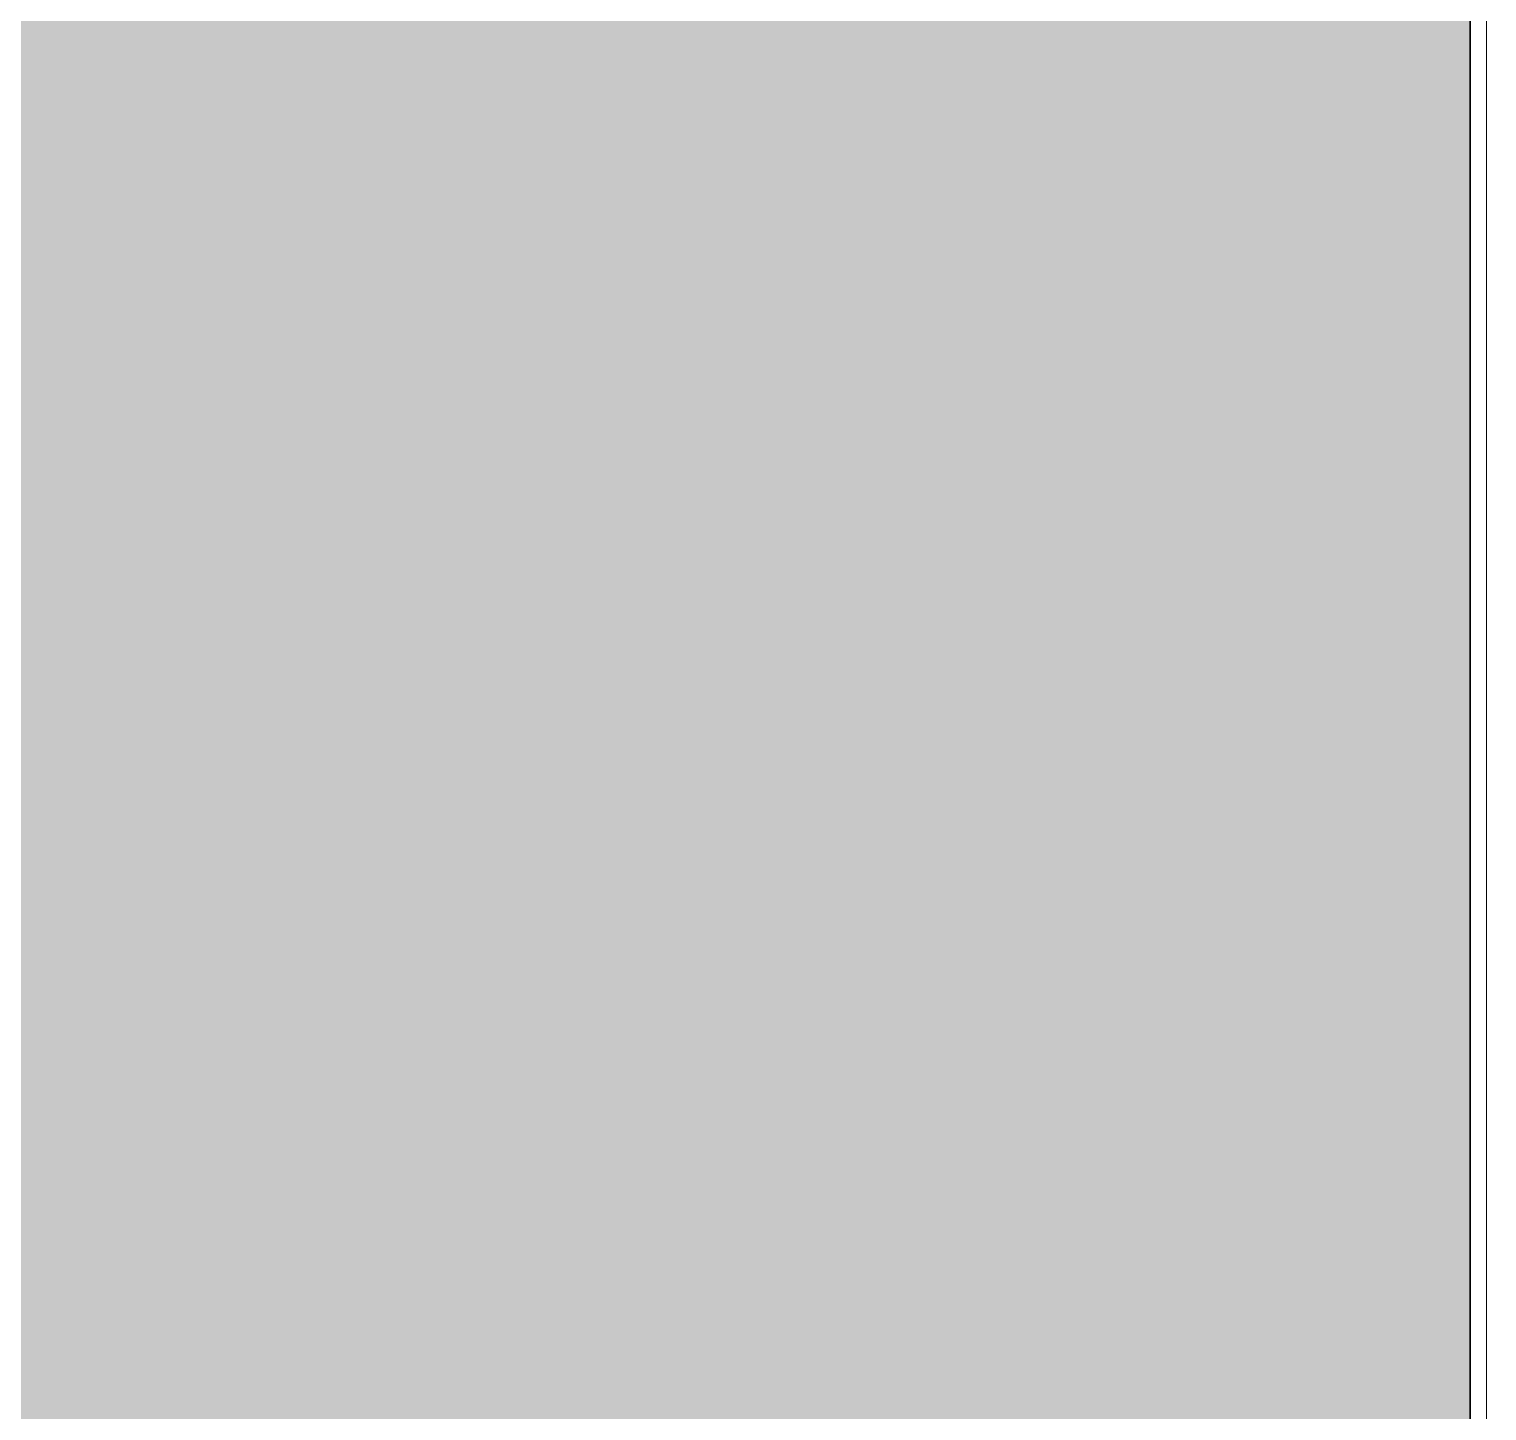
# Model space of a CAD drawing. Header units: millimetres. Extents: x 63432 to 177405, y -1987 to 27578.
# Drawn here: x 137874 to 139704, y 9955 to 11690 of the extents above; entities that cross this region are included whole.
import ezdxf

# ---------------------------------------------------------------- set-up
doc = ezdxf.new("R2010")
doc.units = ezdxf.units.MM
doc.layers.add('A-WALL-PATT', color=7, linetype='Continuous', lineweight=9)
doc.layers.add('I-WALL', color=7, linetype='Continuous', lineweight=9)

msp = doc.modelspace()

# ---------------------------------------------------------------- hatches: boundary and pattern name
at = {"layer": 'A-WALL-PATT'}
h = msp.add_hatch(color=256, dxfattribs=at)
h.paths.add_polyline_path([(139433.6, 8400), (139433.6, 8500), (139383.6, 8500), (139383.6, 9200), (139682.6, 9200), (139682.6, 9204), (139383.6, 9204), (139383.6, 9220), (139682.6, 9220), (139682.6, 13150), (126424.6, 13150), (126424.6, 8450), (126453.9, 8450), (126453.9, 9295), (127373.2, 9295), (127373.2, 8450), (127893.3, 8450), (127893.3, 9520), (128703.8, 9520), (128703.8, 10395), (129203.3, 10395), (129203.3, 10398.7), (130003.3, 10398.7), (130003.3, 9520), (130843.3, 9520), (130843.3, 8450), (131737.5, 8450), (131737.5, 9145), (132727.5, 9145), (132727.5, 8450), (133653.6, 8450), (133653.6, 10395), (133711.8, 10395), (133711.8, 8450), (136453.6, 8450), (136453.6, 9145), (139253.6, 9145), (139253.6, 8450), (139384.6, 8450), (139384.6, 8400)])
h.paths.add_polyline_path([(136473.6, 8450), (137833.6, 8450), (137833.6, 9105), (136473.6, 9105), (136473.6, 9006.3)])
h.paths.add_polyline_path([(137873.6, 8450), (139233.6, 8450), (139233.6, 9105), (137873.6, 9105), (137873.6, 9090.8)])
h.paths.add_polyline_path([(136153.6, 8659), (136066.1, 8659), (136066.1, 8741), (136219.1, 8741), (136219.1, 8659), (136188.2, 8659)])
h.paths.add_polyline_path([(139189.1, 8659), (139036.1, 8659), (139036.1, 8741), (139189.1, 8741), (139189.1, 8675.5)])
h.paths.add_polyline_path([(136168.6, 8697.5), (136169.9, 8697.8), (136170.8, 8698.7), (136171.1, 8700), (136170.8, 8701.2), (136169.9, 8702.2), (136168.6, 8702.5), (136167.4, 8702.2), (136166.5, 8701.2), (136166.1, 8700), (136166.5, 8698.7), (136167.4, 8697.8), (136168, 8697.6)])
h.paths.add_polyline_path([(136097.6, 8697.5), (136098.9, 8697.8), (136099.8, 8698.7), (136100.1, 8700), (136099.8, 8701.2), (136098.9, 8702.2), (136097.6, 8702.5), (136096.4, 8702.2), (136095.5, 8701.2), (136095.1, 8700), (136095.5, 8698.7), (136096.4, 8697.8), (136097, 8697.6)])
h.paths.add_polyline_path([(139067.6, 8697.5), (139068.9, 8697.8), (139069.8, 8698.7), (139070.1, 8700), (139069.8, 8701.2), (139068.9, 8702.2), (139067.6, 8702.5), (139066.4, 8702.2), (139065.5, 8701.2), (139065.1, 8700), (139065.5, 8698.7), (139066.4, 8697.8), (139067, 8697.6)])
h.paths.add_polyline_path([(139138.6, 8697.5), (139139.9, 8697.8), (139140.8, 8698.7), (139141.1, 8700), (139140.8, 8701.2), (139139.9, 8702.2), (139138.6, 8702.5), (139137.4, 8702.2), (139136.5, 8701.2), (139136.1, 8700), (139136.5, 8698.7), (139137.4, 8697.8), (139138, 8697.6)])
h.paths.add_polyline_path([(139157.6, 8697.5), (139158.9, 8697.8), (139159.8, 8698.7), (139160.1, 8700), (139159.8, 8701.2), (139158.9, 8702.2), (139157.6, 8702.5), (139156.4, 8702.2), (139155.5, 8701.2), (139155.1, 8700), (139155.5, 8698.7), (139156.4, 8697.8), (139157, 8697.6)])
h.paths.add_polyline_path([(136116.6, 8697.5), (136117.9, 8697.8), (136118.8, 8698.7), (136119.1, 8700), (136118.8, 8701.2), (136117.9, 8702.2), (136116.6, 8702.5), (136115.4, 8702.2), (136114.5, 8701.2), (136114.1, 8700), (136114.5, 8698.7), (136115.4, 8697.8), (136116, 8697.6)])
h.paths.add_polyline_path([(139086.6, 8697.5), (139087.9, 8697.8), (139088.8, 8698.7), (139089.1, 8700), (139088.7, 8701.4), (139087.9, 8702.2), (139086.6, 8702.5), (139085.4, 8702.2), (139084.5, 8701.2), (139084.1, 8700), (139084.5, 8698.7), (139085.4, 8697.8), (139086, 8697.6)])
h.paths.add_polyline_path([(136187.6, 8697.5), (136188.9, 8697.8), (136189.8, 8698.7), (136190.1, 8700), (136189.8, 8701.2), (136188.9, 8702.2), (136187.6, 8702.5), (136186.4, 8702.2), (136185.5, 8701.2), (136185.1, 8700), (136185.5, 8698.7), (136186.4, 8697.8), (136187, 8697.6)])
h.paths.add_polyline_path([(130409, 10159), (130343.5, 10159), (130343.5, 10241), (130425.5, 10241), (130425.5, 10159)])
h.paths.add_polyline_path([(130375, 10197.5), (130376.3, 10197.8), (130377.2, 10198.7), (130377.5, 10200), (130377.2, 10201.2), (130376.3, 10202.2), (130375, 10202.5), (130373.8, 10202.2), (130372.8, 10201.2), (130372.5, 10200), (130372.8, 10198.7), (130373.8, 10197.8), (130374.4, 10197.6)])
h.paths.add_polyline_path([(130394, 10197.5), (130395.3, 10197.8), (130396.2, 10198.7), (130396.5, 10200), (130396.2, 10201.2), (130395.3, 10202.2), (130394, 10202.5), (130392.8, 10202.2), (130391.8, 10201.2), (130391.5, 10200), (130391.8, 10198.7), (130392.8, 10197.8), (130393.4, 10197.6)])
h.paths.add_polyline_path([(139703.6, 12270), (139703.6, 13230), (126424.6, 13230), (126424.6, 13200), (139682.6, 13200), (139682.6, 13150), (139683.6, 13150), (139683.6, 12270), (139698.8, 12270)])
at = {"layer": 'I-WALL'}
h = msp.add_hatch(color=256, dxfattribs=at)
h.paths.add_polyline_path([(139703.6, 9200), (139703.9, 9200), (139703.9, 9204), (139703.6, 9204)])
h.paths.add_polyline_path([(139703.6, 9220), (139703.9, 9220), (139703.9, 11680), (139703.6, 11680), (139703.6, 9239.5)])

# ---------------------------------------------------------------- linework, layer by layer
for p, q in [((139682.6, 9220), (139682.6, 11700)), ((139683.6, 9220), (139683.6, 11700)), ((139703.6, 11700), (139703.6, 9220)), ((139703.9, 11680), (139703.6, 11680))]:
    msp.add_line(p, q, dxfattribs=at)

doc.saveas('drawing.dxf')
